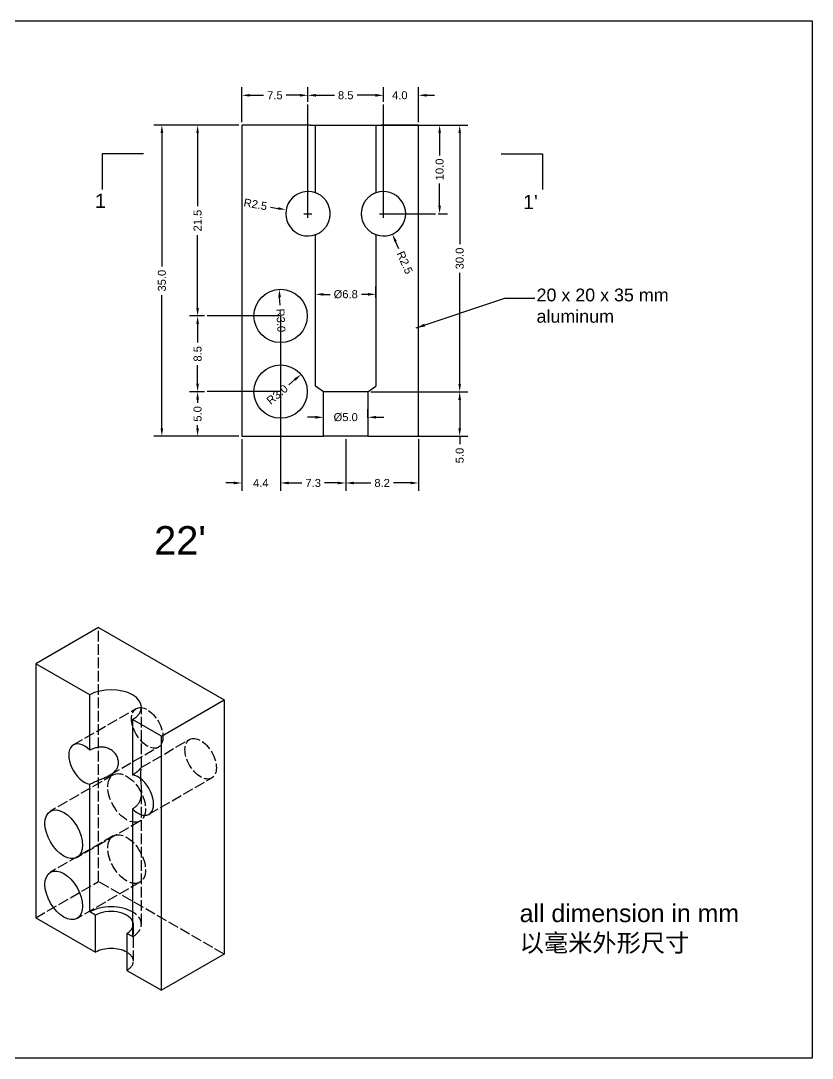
# Model space of a CAD drawing. Header units: inches. Extents: x -313 to 1965, y -639 to 520.
# Drawn here: x 1260.3 to 1349.4, y -63.4 to 53.3 of the extents above; entities that cross this region are included whole.
import ezdxf

# ---------------------------------------------------------------- set-up
doc = ezdxf.new("R2010")
doc.units = ezdxf.units.IN
doc.header["$MEASUREMENT"] = 0
doc.linetypes.add('ACAD_ISO02W100', pattern=[15, 12, -3])
for name, color, linetype in [('_aluminum', 253, 'Continuous'), ('_dim', 1, 'Continuous'), ('PH-9E7', 251, 'ACAD_ISO02W100'), ('PV-9E7', 254, 'Continuous')]:
    doc.layers.add(name, color=color, linetype=linetype)
doc.styles.get("Standard").update_dxf_attribs({"font": 'arial.ttf'})
doc.dimstyles.new('Copy of Standard', dxfattribs={"dimscale": 5, "dimtxt": 0.18, "dimasz": 0.18, "dimexe": 0.18, "dimexo": 0.0625, "dimgap": 0.09, "dimtad": 0, "dimdec": 1, "dimzin": 0, "dimdsep": 46, "dimtxsty": 'Standard', "dimcen": 0.09, "dimadec": 0, "dimazin": 0, "dimtfac": 1, "dimtdec": 1, "dimtofl": 0, "dimtmove": 0, "dimatfit": 3, "dimfxl": 1, "dimtolj": 1, "dimtzin": 0, "dimarcsym": 0})
doc.dimstyles.new('Copy(2) of Standard', dxfattribs={"dimscale": 2, "dimtxt": 0.18, "dimasz": 0.18, "dimexe": 0.18, "dimexo": 0.0625, "dimgap": 0.09, "dimtad": 0, "dimdec": 1, "dimzin": 0, "dimdsep": 46, "dimtxsty": 'Standard', "dimcen": 0.09, "dimadec": 0, "dimazin": 0, "dimtfac": 1, "dimtdec": 1, "dimtofl": 0, "dimtmove": 0, "dimatfit": 3, "dimfxl": 1, "dimtolj": 1, "dimtzin": 0, "dimarcsym": 0})

# ---------------------------------------------------------------- blocks, each defined once
blk = doc.blocks.new('*D6')
at = {"layer": '_dim', "color": 0, "lineweight": -2, "transparency": 16777216}
for p, q in [((1280.96, 11.62), (1279.29, 11.62)), ((1280.19, 10.72), (1280.19, 10.38)), ((1280.19, 7.51), (1280.19, 7.85)), ((1284.85, 6.61), (1279.29, 6.61))]:
    blk.add_line(p, q, dxfattribs=at)
at = {"layer": '_dim', "color": 0, "transparency": 16777216}
for points in [[(1280.04, 10.72), (1280.34, 10.72), (1280.19, 11.62)], [(1280.04, 7.51), (1280.34, 7.51), (1280.19, 6.61)]]:
    blk.add_solid(points, dxfattribs=at)
at = {"layer": 'Defpoints', "color": 0, "transparency": 16777216}
for p in [(1280.19, 11.62), (1281.28, 11.62), (1285.16, 6.61)]:
    blk.add_point(p, dxfattribs=at)
at = {"layer": '_dim', "color": 0, "transparency": 16777216, "insert": (1280.19, 9.12), "char_height": 0.9, "attachment_point": 5, "rotation": 90}
blk.add_mtext('\\A1;5.0', dxfattribs=at)
blk = doc.blocks.new('*D7')
at = {"layer": '_dim', "color": 0, "lineweight": -2, "transparency": 16777216}
for p, q in [((1280.96, 20.14), (1279.29, 20.14)), ((1280.19, 19.24), (1280.19, 17.16)), ((1280.19, 12.52), (1280.19, 14.61)), ((1280.96, 11.62), (1279.29, 11.62))]:
    blk.add_line(p, q, dxfattribs=at)
at = {"layer": '_dim', "color": 0, "transparency": 16777216}
for points in [[(1280.04, 19.24), (1280.34, 19.24), (1280.19, 20.14)], [(1280.04, 12.52), (1280.34, 12.52), (1280.19, 11.62)]]:
    blk.add_solid(points, dxfattribs=at)
at = {"layer": 'Defpoints', "color": 0, "transparency": 16777216}
for p in [(1280.19, 20.14), (1281.28, 20.14), (1281.28, 11.62)]:
    blk.add_point(p, dxfattribs=at)
at = {"layer": '_dim', "color": 0, "transparency": 16777216, "insert": (1280.19, 15.88), "char_height": 0.9, "attachment_point": 5, "rotation": 90}
blk.add_mtext('\\A1;8.5', dxfattribs=at)
blk = doc.blocks.new('*D8')
at = {"layer": '_dim', "color": 0, "lineweight": -2, "transparency": 16777216}
for p, q in [((1284.85, 41.61), (1279.29, 41.61)), ((1280.19, 40.71), (1280.19, 32.5)), ((1280.19, 21.04), (1280.19, 29.24)), ((1280.96, 20.14), (1279.29, 20.14))]:
    blk.add_line(p, q, dxfattribs=at)
at = {"layer": '_dim', "color": 0, "transparency": 16777216}
for points in [[(1280.04, 40.71), (1280.34, 40.71), (1280.19, 41.61)], [(1280.04, 21.04), (1280.34, 21.04), (1280.19, 20.14)]]:
    blk.add_solid(points, dxfattribs=at)
at = {"layer": 'Defpoints', "color": 0, "transparency": 16777216}
for p in [(1280.19, 41.61), (1285.16, 41.61), (1281.28, 20.14)]:
    blk.add_point(p, dxfattribs=at)
at = {"layer": '_dim', "color": 0, "transparency": 16777216, "insert": (1280.19, 30.87), "char_height": 0.9, "attachment_point": 5, "rotation": 90}
blk.add_mtext('\\A1;21.5', dxfattribs=at)
blk = doc.blocks.new('*D9')
at = {"layer": '_dim', "color": 0, "lineweight": -2, "transparency": 16777216}
for p, q in [((1285.16, 6.29), (1285.16, 0.45)), ((1289.53, 6.29), (1289.53, 0.45)), ((1284.26, 1.35), (1283.36, 1.35)), ((1290.43, 1.35), (1291.33, 1.35))]:
    blk.add_line(p, q, dxfattribs=at)
at = {"layer": '_dim', "color": 0, "transparency": 16777216}
for points in [[(1284.26, 1.5), (1284.26, 1.2), (1285.16, 1.35)], [(1290.43, 1.5), (1290.43, 1.2), (1289.53, 1.35)]]:
    blk.add_solid(points, dxfattribs=at)
at = {"layer": 'Defpoints', "color": 0, "transparency": 16777216}
for p in [(1285.16, 6.61), (1289.53, 6.61), (1289.53, 1.35)]:
    blk.add_point(p, dxfattribs=at)
at = {"layer": '_dim', "color": 0, "transparency": 16777216, "insert": (1287.3, 1.35), "char_height": 0.9, "attachment_point": 5}
blk.add_mtext('\\A1;4.4', dxfattribs=at)
blk = doc.blocks.new('*D10')
at = {"layer": '_dim', "color": 0, "lineweight": -2, "transparency": 16777216}
for p, q in [((1289.53, 6.23), (1289.53, 0.45)), ((1296.86, 6.29), (1296.86, 0.45)), ((1290.43, 1.35), (1291.93, 1.35)), ((1295.96, 1.35), (1294.46, 1.35))]:
    blk.add_line(p, q, dxfattribs=at)
at = {"layer": '_dim', "color": 0, "transparency": 16777216}
for points in [[(1290.43, 1.5), (1290.43, 1.2), (1289.53, 1.35)], [(1295.96, 1.5), (1295.96, 1.2), (1296.86, 1.35)]]:
    blk.add_solid(points, dxfattribs=at)
at = {"layer": 'Defpoints', "color": 0, "transparency": 16777216}
for p in [(1289.53, 6.54), (1296.86, 6.61), (1296.86, 1.35)]:
    blk.add_point(p, dxfattribs=at)
at = {"layer": '_dim', "color": 0, "transparency": 16777216, "insert": (1293.2, 1.35), "char_height": 0.9, "attachment_point": 5}
blk.add_mtext('\\A1;7.3', dxfattribs=at)
blk = doc.blocks.new('*D11')
at = {"layer": '_dim', "color": 0, "lineweight": -2, "transparency": 16777216}
for p, q in [((1296.86, 6.23), (1296.86, 0.45)), ((1305.06, 6.29), (1305.06, 0.45)), ((1297.76, 1.35), (1299.7, 1.35)), ((1304.16, 1.35), (1302.23, 1.35))]:
    blk.add_line(p, q, dxfattribs=at)
at = {"layer": '_dim', "color": 0, "transparency": 16777216}
for points in [[(1297.76, 1.5), (1297.76, 1.2), (1296.86, 1.35)], [(1304.16, 1.5), (1304.16, 1.2), (1305.06, 1.35)]]:
    blk.add_solid(points, dxfattribs=at)
at = {"layer": 'Defpoints', "color": 0, "transparency": 16777216}
for p in [(1296.86, 6.54), (1305.06, 6.61), (1305.06, 1.35)]:
    blk.add_point(p, dxfattribs=at)
at = {"layer": '_dim', "color": 0, "transparency": 16777216, "insert": (1300.96, 1.35), "char_height": 0.9, "attachment_point": 5}
blk.add_mtext('\\A1;8.2', dxfattribs=at)
blk = doc.blocks.new('*D12')
at = {"layer": '_dim', "color": 0, "lineweight": -2, "transparency": 16777216}
for p, q in [((1299.68, 11.6), (1310.59, 11.6)), ((1309.69, 10.7), (1309.69, 7.51)), ((1299.68, 6.61), (1310.59, 6.61)), ((1309.69, 6.61), (1309.69, 5.71))]:
    blk.add_line(p, q, dxfattribs=at)
at = {"layer": '_dim', "color": 0, "transparency": 16777216}
for points in [[(1309.54, 10.7), (1309.84, 10.7), (1309.69, 11.6)], [(1309.54, 7.51), (1309.84, 7.51), (1309.69, 6.61)]]:
    blk.add_solid(points, dxfattribs=at)
at = {"layer": 'Defpoints', "color": 0, "transparency": 16777216}
for p in [(1299.36, 11.6), (1299.36, 6.61), (1309.69, 6.61)]:
    blk.add_point(p, dxfattribs=at)
at = {"layer": '_dim', "color": 0, "transparency": 16777216, "insert": (1309.69, 4.44), "char_height": 0.9, "attachment_point": 5, "rotation": 90}
blk.add_mtext('\\A1;5.0', dxfattribs=at)
blk = doc.blocks.new('*D13')
at = {"layer": '_dim', "color": 0, "lineweight": -2, "transparency": 16777216}
for p, q in [((1300.58, 41.61), (1310.59, 41.61)), ((1309.69, 40.71), (1309.69, 28.22)), ((1309.69, 12.5), (1309.69, 24.99)), ((1300.58, 11.6), (1310.59, 11.6))]:
    blk.add_line(p, q, dxfattribs=at)
at = {"layer": '_dim', "color": 0, "transparency": 16777216}
for points in [[(1309.54, 40.71), (1309.84, 40.71), (1309.69, 41.61)], [(1309.54, 12.5), (1309.84, 12.5), (1309.69, 11.6)]]:
    blk.add_solid(points, dxfattribs=at)
at = {"layer": 'Defpoints', "color": 0, "transparency": 16777216}
for p in [(1300.26, 41.61), (1309.69, 41.61), (1300.26, 11.6)]:
    blk.add_point(p, dxfattribs=at)
at = {"layer": '_dim', "color": 0, "transparency": 16777216, "insert": (1309.69, 26.6), "char_height": 0.9, "attachment_point": 5, "rotation": 90}
blk.add_mtext('\\A1;30.0', dxfattribs=at)
blk = doc.blocks.new('*D14')
at = {"layer": '_dim', "color": 0, "lineweight": -2, "transparency": 16777216}
blk.add_line((1289.47, 21.34), (1289.42, 22.24), dxfattribs=at)
at = {"layer": '_dim', "color": 0, "transparency": 16777216}
blk.add_solid([(1289.57, 22.25), (1289.27, 22.23), (1289.38, 23.14)], dxfattribs=at)
at = {"layer": 'Defpoints', "color": 0, "transparency": 16777216}
for p in [(1289.38, 23.14), (1289.53, 20.14)]:
    blk.add_point(p, dxfattribs=at)
at = {"layer": '_dim', "color": 0, "transparency": 16777216, "insert": (1289.56, 19.64), "char_height": 0.9, "attachment_point": 5, "rotation": 272.9693}
blk.add_mtext('\\A1;R3.0', dxfattribs=at)
blk = doc.blocks.new('*D15')
at = {"layer": '_dim', "color": 0, "lineweight": -2, "transparency": 16777216}
blk.add_line((1290.45, 12.4), (1291.14, 12.98), dxfattribs=at)
at = {"layer": '_dim', "color": 0, "transparency": 16777216}
blk.add_solid([(1291.04, 13.09), (1291.24, 12.86), (1291.83, 13.55)], dxfattribs=at)
at = {"layer": 'Defpoints', "color": 0, "transparency": 16777216}
for p in [(1291.83, 13.55), (1289.53, 11.62)]:
    blk.add_point(p, dxfattribs=at)
at = {"layer": '_dim', "color": 0, "transparency": 16777216, "insert": (1289.15, 11.3), "char_height": 0.9, "attachment_point": 5, "rotation": 40.0304}
blk.add_mtext('\\A1;R3.0', dxfattribs=at)
blk = doc.blocks.new('*D16')
at = {"layer": '_dim', "color": 0, "lineweight": -2, "transparency": 16777216}
for p, q in [((1288.38, 32.39), (1289.27, 32.23)), ((1292.16, 31.64), (1293.06, 31.64)), ((1292.61, 31.19), (1292.61, 32.09))]:
    blk.add_line(p, q, dxfattribs=at)
at = {"layer": '_dim', "color": 0, "transparency": 16777216}
blk.add_solid([(1289.29, 32.38), (1289.24, 32.09), (1290.15, 32.08)], dxfattribs=at)
at = {"layer": 'Defpoints', "color": 0, "transparency": 16777216}
for p in [(1290.15, 32.08), (1292.61, 31.64)]:
    blk.add_point(p, dxfattribs=at)
at = {"layer": '_dim', "color": 0, "transparency": 16777216, "insert": (1286.7, 32.69), "char_height": 0.9, "attachment_point": 5, "rotation": 349.9167}
blk.add_mtext('\\A1;R2.5', dxfattribs=at)
blk = doc.blocks.new('*D17')
at = {"layer": '_dim', "color": 0, "lineweight": -2, "transparency": 16777216}
for p, q in [((1300.66, 31.64), (1301.56, 31.64)), ((1301.11, 31.19), (1301.11, 32.09)), ((1302.83, 27.7), (1302.47, 28.52))]:
    blk.add_line(p, q, dxfattribs=at)
at = {"layer": '_dim', "color": 0, "transparency": 16777216}
blk.add_solid([(1302.61, 28.58), (1302.34, 28.46), (1302.11, 29.35)], dxfattribs=at)
at = {"layer": 'Defpoints', "color": 0, "transparency": 16777216}
for p in [(1301.11, 31.64), (1302.11, 29.35)]:
    blk.add_point(p, dxfattribs=at)
at = {"layer": '_dim', "color": 0, "transparency": 16777216, "insert": (1303.51, 26.14), "char_height": 0.9, "attachment_point": 5, "rotation": 293.5533}
blk.add_mtext('\\A1;R2.5', dxfattribs=at)
blk = doc.blocks.new('*D18')
at = {"layer": '_dim', "color": 0, "lineweight": -2, "transparency": 16777216}
for p, q in [((1305.38, 41.61), (1308.33, 41.61)), ((1307.43, 40.71), (1307.43, 38.2)), ((1307.43, 32.54), (1307.43, 35.05)), ((1307.27, 31.64), (1308.33, 31.64))]:
    blk.add_line(p, q, dxfattribs=at)
at = {"layer": '_dim', "color": 0, "transparency": 16777216}
for points in [[(1307.28, 40.71), (1307.58, 40.71), (1307.43, 41.61)], [(1307.28, 32.54), (1307.58, 32.54), (1307.43, 31.64)]]:
    blk.add_solid(points, dxfattribs=at)
at = {"layer": 'Defpoints', "color": 0, "transparency": 16777216}
for p in [(1305.06, 41.61), (1307.43, 41.61), (1306.96, 31.64)]:
    blk.add_point(p, dxfattribs=at)
at = {"layer": '_dim', "color": 0, "transparency": 16777216, "insert": (1307.43, 36.62), "char_height": 0.9, "attachment_point": 5, "rotation": 90}
blk.add_mtext('\\A1;10.0', dxfattribs=at)
blk = doc.blocks.new('*D19')
at = {"layer": '_dim', "color": 0, "lineweight": -2, "transparency": 16777216}
for p, q in [((1301.11, 44.24), (1301.11, 45.86)), ((1305.06, 41.92), (1305.06, 45.86)), ((1300.21, 44.96), (1299.31, 44.96)), ((1305.96, 44.96), (1306.86, 44.96))]:
    blk.add_line(p, q, dxfattribs=at)
at = {"layer": '_dim', "color": 0, "transparency": 16777216}
for points in [[(1300.21, 45.11), (1300.21, 44.81), (1301.11, 44.96)], [(1305.96, 45.11), (1305.96, 44.81), (1305.06, 44.96)]]:
    blk.add_solid(points, dxfattribs=at)
at = {"layer": 'Defpoints', "color": 0, "transparency": 16777216}
for p in [(1301.11, 44.96), (1301.11, 43.92), (1305.06, 41.61)]:
    blk.add_point(p, dxfattribs=at)
at = {"layer": '_dim', "color": 0, "transparency": 16777216, "insert": (1302.95, 44.96), "char_height": 0.9, "attachment_point": 5}
blk.add_mtext('\\A1;4.0', dxfattribs=at)
blk = doc.blocks.new('*D20')
at = {"layer": '_dim', "color": 0, "lineweight": -2, "transparency": 16777216}
for p, q in [((1292.61, 44.24), (1292.61, 45.86)), ((1301.11, 44.24), (1301.11, 45.86)), ((1293.51, 44.96), (1295.59, 44.96)), ((1300.21, 44.96), (1298.14, 44.96))]:
    blk.add_line(p, q, dxfattribs=at)
at = {"layer": '_dim', "color": 0, "transparency": 16777216}
for points in [[(1293.51, 45.11), (1293.51, 44.81), (1292.61, 44.96)], [(1300.21, 45.11), (1300.21, 44.81), (1301.11, 44.96)]]:
    blk.add_solid(points, dxfattribs=at)
at = {"layer": 'Defpoints', "color": 0, "transparency": 16777216}
for p in [(1292.61, 44.96), (1292.61, 43.92), (1301.11, 43.92)]:
    blk.add_point(p, dxfattribs=at)
at = {"layer": '_dim', "color": 0, "transparency": 16777216, "insert": (1296.86, 44.96), "char_height": 0.9, "attachment_point": 5}
blk.add_mtext('\\A1;8.5', dxfattribs=at)
blk = doc.blocks.new('*D21')
at = {"layer": '_dim', "color": 0, "lineweight": -2, "transparency": 16777216}
for p, q in [((1285.16, 41.92), (1285.16, 45.86)), ((1292.61, 44.3), (1292.61, 45.86)), ((1286.06, 44.96), (1287.62, 44.96)), ((1291.71, 44.96), (1290.16, 44.96))]:
    blk.add_line(p, q, dxfattribs=at)
at = {"layer": '_dim', "color": 0, "transparency": 16777216}
for points in [[(1286.06, 45.11), (1286.06, 44.81), (1285.16, 44.96)], [(1291.71, 45.11), (1291.71, 44.81), (1292.61, 44.96)]]:
    blk.add_solid(points, dxfattribs=at)
at = {"layer": 'Defpoints', "color": 0, "transparency": 16777216}
for p in [(1292.61, 44.96), (1292.61, 43.99), (1285.16, 41.61)]:
    blk.add_point(p, dxfattribs=at)
at = {"layer": '_dim', "color": 0, "transparency": 16777216, "insert": (1288.89, 44.96), "char_height": 0.9, "attachment_point": 5}
blk.add_mtext('\\A1;7.5', dxfattribs=at)
blk = doc.blocks.new('*D22')
at = {"layer": '_dim', "color": 0, "lineweight": -2, "transparency": 16777216}
for p, q in [((1284.54, 41.61), (1275.27, 41.61)), ((1276.17, 40.71), (1276.17, 25.72)), ((1276.17, 7.51), (1276.17, 22.49)), ((1284.85, 6.61), (1275.27, 6.61))]:
    blk.add_line(p, q, dxfattribs=at)
at = {"layer": '_dim', "color": 0, "transparency": 16777216}
for points in [[(1276.02, 40.71), (1276.32, 40.71), (1276.17, 41.61)], [(1276.02, 7.51), (1276.32, 7.51), (1276.17, 6.61)]]:
    blk.add_solid(points, dxfattribs=at)
at = {"layer": 'Defpoints', "color": 0, "transparency": 16777216}
for p in [(1284.85, 41.61), (1276.17, 6.61), (1285.16, 6.61)]:
    blk.add_point(p, dxfattribs=at)
at = {"layer": '_dim', "color": 0, "transparency": 16777216, "insert": (1276.17, 24.11), "char_height": 0.9, "attachment_point": 5, "rotation": 90}
blk.add_mtext('\\A1;35.0', dxfattribs=at)
blk = doc.blocks.new('*D29')
at = {"layer": '_dim', "color": 0, "lineweight": -2, "transparency": 16777216}
for p, q in [((1293.46, 22.62), (1293.46, 23.47)), ((1300.26, 22.18), (1300.26, 23.47)), ((1294.36, 22.57), (1295.1, 22.57)), ((1299.36, 22.57), (1298.62, 22.57))]:
    blk.add_line(p, q, dxfattribs=at)
at = {"layer": '_dim', "color": 0, "transparency": 16777216}
for points in [[(1294.36, 22.72), (1294.36, 22.42), (1293.46, 22.57)], [(1299.36, 22.72), (1299.36, 22.42), (1300.26, 22.57)]]:
    blk.add_solid(points, dxfattribs=at)
at = {"layer": 'Defpoints', "color": 0, "transparency": 16777216}
for p in [(1293.46, 22.31), (1300.26, 22.57), (1300.26, 21.87)]:
    blk.add_point(p, dxfattribs=at)
at = {"layer": '_dim', "color": 0, "transparency": 16777216, "insert": (1296.86, 22.57), "char_height": 0.9, "attachment_point": 5}
blk.add_mtext('\\A1;%%C6.8', dxfattribs=at)
blk = doc.blocks.new('*D30')
at = {"layer": '_dim', "color": 0, "lineweight": -2, "transparency": 16777216}
for p, q in [((1294.36, 8.58), (1294.36, 9.64)), ((1299.36, 8.68), (1299.36, 9.64)), ((1293.46, 8.74), (1292.56, 8.74)), ((1300.26, 8.74), (1301.16, 8.74))]:
    blk.add_line(p, q, dxfattribs=at)
at = {"layer": '_dim', "color": 0, "transparency": 16777216}
for points in [[(1293.46, 8.89), (1293.46, 8.59), (1294.36, 8.74)], [(1300.26, 8.89), (1300.26, 8.59), (1299.36, 8.74)]]:
    blk.add_solid(points, dxfattribs=at)
at = {"layer": 'Defpoints', "color": 0, "transparency": 16777216}
for p in [(1294.36, 8.27), (1299.36, 8.74), (1299.36, 8.37)]:
    blk.add_point(p, dxfattribs=at)
at = {"layer": '_dim', "color": 0, "transparency": 16777216, "insert": (1296.86, 8.74), "char_height": 0.9, "attachment_point": 5}
blk.add_mtext('\\A1;%%C5.0', dxfattribs=at)

msp = doc.modelspace()

# ---------------------------------------------------------------- linework, layer by layer
at = {"layer": '_aluminum', "extrusion": (-2.22045e-16, 1, -1.83697e-16)}
for p, q in [((1285.16458, 41.60719), (1285.16458, 6.60719)), ((1292.86458, 41.60719), (1285.16458, 41.60719)), ((1292.86458, 41.60719), (1300.86458, 41.60719)), ((1293.46458, 33.99019), (1293.46458, 41.60719)), ((1300.26458, 41.60719), (1300.26458, 33.99019)), ((1305.06458, 41.60719), (1300.86458, 41.60719)), ((1305.06458, 6.60719), (1305.06458, 41.60719)), ((1293.46458, 12.22474), (1293.46458, 29.28807)), ((1300.26458, 29.28807), (1300.26458, 12.22474)), ((1299.36458, 11.59814), (1294.36458, 11.59814)), ((1294.36458, 6.60719), (1294.36458, 11.59814)), ((1299.36458, 11.59814), (1299.36458, 6.60719)), ((1285.16458, 6.60719), (1294.36458, 6.60719)), ((1299.36458, 6.60719), (1294.36458, 6.60719)), ((1299.36458, 6.60719), (1305.06458, 6.60719))]:
    msp.add_line(p, q, dxfattribs=at)
at = {"layer": '_aluminum'}
for points in [[(1294.36458, 11.59814), (1293.46458, 12.22474)], [(1299.36458, 11.59814), (1300.26458, 12.22474)]]:
    msp.add_lwpolyline(points, dxfattribs=at)
for centre in [(1289.53209, 20.14112), (1289.53209, 11.62432)]:
    msp.add_circle(centre, 3, dxfattribs=at)
for centre, start, end in [((1292.61458, 31.63913), 70.1231259, 289.8768741), ((1301.11458, 31.63913), 250.1231259, 109.8768741)]:
    msp.add_arc(centre, 2.5, start, end, dxfattribs=at)
for points, knots in [([(1293.46458, 29.28807), (1293.46458, 29.28807), (1293.47434, 29.29151), (1293.51613, 29.30724), (1293.54816, 29.31953), (1293.63314, 29.35557), (1293.68614, 29.37939), (1293.80785, 29.44123), (1293.87654, 29.47933), (1294.02209, 29.57117), (1294.10909, 29.63161), (1294.29008, 29.77999), (1294.3837, 29.8683), (1294.55469, 30.05709), (1294.64196, 30.16884), (1294.80166, 30.419), (1294.87399, 30.55742), (1294.99238, 30.851), (1295.03857, 31.00652), (1295.09967, 31.32254), (1295.11458, 31.48304), (1295.11458, 31.79522), (1295.09967, 31.95572), (1295.03857, 32.27174), (1294.99238, 32.42726), (1294.87399, 32.72085), (1294.80166, 32.85926), (1294.64196, 33.10943), (1294.55469, 33.22117), (1294.3837, 33.40996), (1294.29008, 33.49827), (1294.10909, 33.64665), (1294.02209, 33.70709), (1293.87654, 33.79893), (1293.80785, 33.83703), (1293.68614, 33.89887), (1293.63314, 33.92269), (1293.54816, 33.95874), (1293.51613, 33.97102), (1293.47434, 33.98675), (1293.46458, 33.99019), (1293.46458, 33.99019)], [4.542902229, 4.542902229, 4.542902229, 4.542902229, 4.985156553, 4.985156553, 5.427410877, 5.427410877, 5.869665202, 5.869665202, 6.311919526, 6.311919526, 6.762333133, 6.762333133, 7.21274674, 7.21274674, 7.68101117, 7.68101117, 8.149275599, 8.149275599, 8.617540029, 8.617540029, 9.085804458, 9.085804458, 9.554068887, 9.554068887, 10.022333317, 10.022333317, 10.490597746, 10.490597746, 10.958862176, 10.958862176, 11.409275783, 11.409275783, 11.85968939, 11.85968939, 12.301943714, 12.301943714, 12.744198038, 12.744198038, 13.186452363, 13.186452363, 13.628706687, 13.628706687, 13.628706687, 13.628706687]), ([(1300.26458, 33.99019), (1300.26458, 33.99019), (1300.25482, 33.98675), (1300.21304, 33.97102), (1300.18101, 33.95874), (1300.09602, 33.92269), (1300.04302, 33.89887), (1299.92132, 33.83703), (1299.85263, 33.79893), (1299.70708, 33.70709), (1299.62007, 33.64665), (1299.43909, 33.49827), (1299.34547, 33.40996), (1299.17448, 33.22117), (1299.08721, 33.10943), (1298.9275, 32.85926), (1298.85517, 32.72085), (1298.73679, 32.42726), (1298.6906, 32.27174), (1298.62949, 31.95572), (1298.61458, 31.79522), (1298.61458, 31.63913), (1298.61458, 31.48304), (1298.62949, 31.32254), (1298.6906, 31.00652), (1298.73679, 30.851), (1298.85517, 30.55742), (1298.9275, 30.419), (1299.08721, 30.16884), (1299.17448, 30.05709), (1299.34547, 29.8683), (1299.43909, 29.77999), (1299.62007, 29.63161), (1299.70708, 29.57117), (1299.85263, 29.47933), (1299.92132, 29.44123), (1300.04302, 29.37939), (1300.09602, 29.35557), (1300.18101, 29.31953), (1300.21304, 29.30724), (1300.25482, 29.29151), (1300.26458, 29.28807), (1300.26458, 29.28807)], [-4.542902229, -4.542902229, -4.542902229, -4.542902229, -4.100647905, -4.100647905, -3.65839358, -3.65839358, -3.216139256, -3.216139256, -2.773884932, -2.773884932, -2.323471325, -2.323471325, -1.873057718, -1.873057718, -1.404793288, -1.404793288, -0.936528859, -0.936528859, -0.468264429, -0.468264429, 0, 0, 0, 0.468264429, 0.468264429, 0.936528859, 0.936528859, 1.404793288, 1.404793288, 1.873057718, 1.873057718, 2.323471325, 2.323471325, 2.773884932, 2.773884932, 3.216139256, 3.216139256, 3.65839358, 3.65839358, 4.100647905, 4.100647905, 4.542902229, 4.542902229, 4.542902229, 4.542902229])]:
    msp.add_open_spline(points, degree=3, knots=knots, dxfattribs=at)
at = {"layer": '_dim'}
msp.add_lwpolyline([(1180.40898, 53.34692), (1349.37287, 53.34692), (1349.37287, -63.36279), (1180.40898, -63.36279)], close=True, dxfattribs=at)
for points in [[(1292.61458, 31.63913), (1292.61458, 43.92259)], [(1301.11458, 31.63913), (1301.11458, 43.92259)], [(1274.09598, 38.36119), (1269.45497, 38.36119), (1269.45497, 34.35022)], [(1314.37579, 38.36119), (1319.0168, 38.36119), (1319.0168, 34.35022)], [(1301.11458, 31.63913), (1306.95887, 31.63913)], [(1289.53209, 20.14112), (1281.27734, 20.14112)], [(1289.53209, 20.14112), (1289.53209, 2.4745)], [(1289.53209, 11.62432), (1281.27734, 11.62432)]]:
    msp.add_lwpolyline(points, dxfattribs=at)
at = {"layer": 'PH-9E7', "ltscale": 0.1, "extrusion": (7.5967e-14, 0.816497, 0.57735)}
for p, q in [((1269.04477, -43.47294), (1269.04477, -14.89556)), ((1266.20378, -28.11579), (1273.27485, -24.03331)), ((1273.85899, -30.63922), (1273.85899, -23.87702)), ((1273.85713, -30.63735), (1279.28526, -27.50342)), ((1270.34672, -31.49736), (1275.77485, -28.36343)), ((1270.70378, -31.48501), (1263.63271, -35.56749)), ((1274.71419, -35.91603), (1281.78526, -31.83354)), ((1273.85899, -48.29766), (1273.85899, -33.39259)), ((1273.70378, -36.68116), (1266.63271, -40.76365)), ((1270.70378, -38.3573), (1263.63271, -42.43978)), ((1261.9737, -47.55542), (1269.04477, -43.47294)), ((1273.70378, -43.55345), (1266.63271, -47.63593)), ((1283.18691, -51.6379), (1269.04477, -43.47294)), ((1272.95899, -52.4544), (1272.95899, -48.29766))]:
    msp.add_line(p, q, dxfattribs=at)
at = {"layer": 'PH-9E7', "ltscale": 0.1}
for centre, major_axis in [((1274.52485, -26.19837), (-1.25, 2.16506)), ((1280.53526, -29.66848), (-1.25, 2.16506)), ((1272.20378, -34.08309), (1.5, -2.59808)), ((1272.20378, -40.95537), (1.5, -2.59808))]:
    msp.add_ellipse(centre, major_axis=major_axis, ratio=0.577350269, dxfattribs=at)
for centre, major_axis, start_param, end_param in [((1270.45899, -48.29766), (3.4, 0), 5.497787144, 7.068583471), ((1270.45899, -48.29766), (2.5, 0), 6.00540036, 6.560970255), ((1270.45899, -52.4544), (2.5, 0), 5.497787144, 7.068583471)]:
    msp.add_ellipse(centre, major_axis=major_axis, ratio=0.577350269, start_param=start_param, end_param=end_param, dxfattribs=at)
msp.add_open_spline([(1272.86315, -31.48432), (1272.96739, -31.42413), (1273.06906, -31.36028), (1273.25808, -31.22987), (1273.34541, -31.16333), (1273.49981, -31.03422), (1273.56694, -30.97165), (1273.67864, -30.85827), (1273.72321, -30.80756), (1273.79193, -30.72403), (1273.81959, -30.68637), (1273.85315, -30.64038), (1273.85932, -30.63248), (1273.85861, -30.64743), (1273.8514, -30.67157), (1273.83014, -30.75771), (1273.81625, -30.81968), (1273.79032, -30.9777), (1273.77834, -31.07388), (1273.76201, -31.29146), (1273.75767, -31.41283), (1273.75767, -31.54028), (1273.75767, -31.65564), (1273.76122, -31.78187), (1273.76795, -31.91546)], degree=3, knots=[-4.542902229, -4.542902229, -4.542902229, -4.542902229, -4.100647905, -4.100647905, -3.65839358, -3.65839358, -3.216139256, -3.216139256, -2.773884932, -2.773884932, -2.323471325, -2.323471325, -1.873057718, -1.873057718, -1.404793288, -1.404793288, -0.936528859, -0.936528859, -0.468264429, -0.468264429, 0, 0, 0, 0.423856528, 0.423856528, 0.423856528, 0.423856528], dxfattribs=at)
at = {"layer": 'PV-9E7', "extrusion": (7.5967e-14, 0.816497, 0.57735)}
for p, q in [((1269.04477, -14.89556), (1261.9737, -18.97804)), ((1269.04477, -14.89556), (1283.18691, -23.06052)), ((1268.05482, -22.48898), (1261.9737, -18.97804)), ((1261.9737, -18.97804), (1261.9737, -47.55542)), ((1268.05482, -28.70823), (1268.05482, -22.48898)), ((1276.11584, -27.14301), (1283.18691, -23.06052)), ((1283.18691, -23.06052), (1283.18691, -51.6379)), ((1272.86315, -25.26506), (1272.86315, -31.48432)), ((1276.11584, -27.14301), (1272.86315, -25.26506)), ((1276.11584, -55.72039), (1276.11584, -27.14301)), ((1268.05482, -46.90961), (1268.05482, -32.5475)), ((1272.86315, -35.32359), (1272.86315, -49.6857)), ((1261.9737, -47.55542), (1268.69122, -51.43378)), ((1268.69122, -47.27704), (1268.05482, -46.90961)), ((1268.69122, -51.43378), (1268.69122, -47.27704)), ((1272.86315, -49.6857), (1272.22675, -49.31828)), ((1272.22675, -49.31828), (1272.22675, -53.47502)), ((1283.18691, -51.6379), (1276.11584, -55.72039)), ((1272.22675, -53.47502), (1276.11584, -55.72039))]:
    msp.add_line(p, q, dxfattribs=at)
at = {"layer": 'PV-9E7'}
for centre, major_axis, start_param, end_param in [((1270.45899, -23.87702), (3.4, 0), 5.497787144, 8.639379797), ((1267.45378, -30.28085), (-1.25, 2.16506), 5.150870246, 8.986296695), ((1273.46419, -33.75096), (-1.25, 2.16506), 2.009277593, 5.844704041), ((1270.45899, -48.29766), (3.4, 0), 0.785398163, 2.35619449), ((1270.45899, -48.29766), (2.5, 0), 0.277784947, 2.35619449), ((1270.45899, -48.29766), (2.5, 0), 5.497787144, 6.00540036), ((1270.45899, -52.4544), (2.5, 0), 0.785398163, 2.35619449)]:
    msp.add_ellipse(centre, major_axis=major_axis, ratio=0.577350269, start_param=start_param, end_param=end_param, dxfattribs=at)
for centre in [(1265.13271, -38.16557), (1265.13271, -45.03785)]:
    msp.add_ellipse(centre, major_axis=(1.5, -2.59808), ratio=0.577350269, dxfattribs=at)
for points, knots in [([(1268.05482, -32.5475), (1268.15906, -32.48731), (1268.27454, -32.4258), (1268.52264, -32.30383), (1268.65528, -32.24338), (1268.92986, -32.12481), (1269.07194, -32.0666), (1269.35576, -31.95162), (1269.49747, -31.89478), (1269.77203, -31.78012), (1269.92274, -31.71479), (1270.21225, -31.57427), (1270.35082, -31.4986), (1270.59192, -31.34486), (1270.70814, -31.25778), (1270.91273, -31.0658), (1271.00114, -30.9608), (1271.14262, -30.73606), (1271.19597, -30.616), (1271.26605, -30.3674), (1271.2828, -30.23885), (1271.2828, -29.98396), (1271.26605, -29.85041), (1271.19597, -29.58295), (1271.14262, -29.44905), (1271.00114, -29.19437), (1270.91273, -29.07334), (1270.70814, -28.8568), (1270.59192, -28.7614), (1270.35082, -28.60685), (1270.21225, -28.5383), (1269.92274, -28.43653), (1269.77203, -28.40315), (1269.49747, -28.36784), (1269.35576, -28.36246), (1269.07194, -28.37646), (1268.92986, -28.39577), (1268.65528, -28.45548), (1268.52264, -28.49587), (1268.27454, -28.59215), (1268.15906, -28.64804), (1268.05482, -28.70823)], [4.542902229, 4.542902229, 4.542902229, 4.542902229, 4.985156553, 4.985156553, 5.427410877, 5.427410877, 5.869665202, 5.869665202, 6.311919526, 6.311919526, 6.762333133, 6.762333133, 7.21274674, 7.21274674, 7.68101117, 7.68101117, 8.149275599, 8.149275599, 8.617540029, 8.617540029, 9.085804458, 9.085804458, 9.554068887, 9.554068887, 10.022333317, 10.022333317, 10.490597746, 10.490597746, 10.958862176, 10.958862176, 11.409275783, 11.409275783, 11.85968939, 11.85968939, 12.301943714, 12.301943714, 12.744198038, 12.744198038, 13.186452363, 13.186452363, 13.628706687, 13.628706687, 13.628706687, 13.628706687]), ([(1273.76795, -31.91546), (1273.76866, -31.92946), (1273.7694, -31.94353), (1273.77834, -32.10693), (1273.79032, -32.26471), (1273.81625, -32.58611), (1273.83014, -32.75017), (1273.8514, -33.07255), (1273.85861, -33.23088), (1273.85932, -33.52423), (1273.85315, -33.67634), (1273.81959, -33.96464), (1273.79193, -34.101), (1273.72321, -34.33451), (1273.67864, -34.44743), (1273.56694, -34.66179), (1273.49981, -34.76327), (1273.34541, -34.95123), (1273.25808, -35.03783), (1273.06906, -35.19392), (1272.96739, -35.2634), (1272.86315, -35.32359)], [0.423856528, 0.423856528, 0.423856528, 0.423856528, 0.468264429, 0.468264429, 0.936528859, 0.936528859, 1.404793288, 1.404793288, 1.873057718, 1.873057718, 2.323471325, 2.323471325, 2.773884932, 2.773884932, 3.216139256, 3.216139256, 3.65839358, 3.65839358, 4.100647905, 4.100647905, 4.542902229, 4.542902229, 4.542902229, 4.542902229])]:
    msp.add_open_spline(points, degree=3, knots=knots, dxfattribs=at)

# ---------------------------------------------------------------- texts
at = {"layer": '_dim'}
for s, width, insert, char_height, attachment_point in [('1 ', 1.5251968, (1268.62457, 33.87831), 1.6, 1), ("1' ", 1.5251968, (1318.4875, 33.76259), 1.6, 3), ("22' ", 1.5251968, (1281.12864, -3.50387), 3.2, 3), ('all dimension in mm\\P{\\fSimSun|b0|i0|c134|p2;以毫米外形尺寸}', 68.4613421, (1316.44003, -46.04997), 2, 1)]:
    msp.add_mtext_dynamic_manual_height_columns(s, width=width, gutter_width=1, heights=[0], dxfattribs=dict(at, insert=insert, char_height=char_height, attachment_point=attachment_point))
at = {"layer": '_dim', "insert": (1318.34026, 23.22), "char_height": 1.44, "width": 20.3173902, "attachment_point": 1}
msp.add_mtext('\\A1;20 x 20 x 35 mm aluminum ', dxfattribs=at)

# ---------------------------------------------------------------- dimensions: what is measured, and where the dimension line sits
at = {"layer": '_dim'}
for base, p1, p2, picture, middle in [((1292.6145830497, 44.9646252536), (1285.1645830497, 41.6071901455), (1292.6145830497, 43.98508632), '*D21', (1288.8895830497, 44.9646252536)), ((1292.61458, 44.96463), (1301.11458, 43.92259), (1292.61458, 43.92259), '*D20', (1296.86458, 44.96463)), ((1296.86458, 1.3543), (1289.53209, 6.54469), (1296.86458, 6.60719), '*D10', (1293.19834, 1.3543)), ((1305.06458, 1.3543), (1296.86458, 6.54469), (1305.06458, 6.60719), '*D11', (1300.96458, 1.3543))]:
    dim = msp.add_linear_dim(base=base, p1=p1, p2=p2, dimstyle='Copy of Standard', dxfattribs=at)
    dim.commit()
    dim.dimension.update_dxf_attribs({"geometry": picture, "text_midpoint": middle})
for base, p1, p2, picture, middle in [((1301.1145830497, 44.9646252536), (1305.0645830497, 41.6071901455), (1301.1145830497, 43.92258632), '*D19', (1302.9480652918, 44.9646252536)), ((1289.53209, 1.3543), (1285.16458, 6.60719), (1289.53209, 6.60719), '*D9', (1287.29594, 1.3543))]:
    dim = msp.add_linear_dim(base=base, p1=p1, p2=p2, dimstyle='Copy of Standard', dxfattribs=at)
    dim.commit()
    dim.dimension.update_dxf_attribs({"geometry": picture, "text_midpoint": middle, "dimtype": 160})
for base, p1, p2, picture, middle in [((1276.17354, 6.60719), (1284.85208, 41.60719), (1285.16458, 6.60719), '*D22', (1276.17354, 24.10719)), ((1280.19325, 41.60719), (1281.27734, 20.14112), (1285.16458, 41.60719), '*D8', (1280.19325, 30.87415)), ((1309.6932, 41.60719), (1300.26458, 11.59814), (1300.26458, 41.60719), '*D13', (1309.6932, 26.60266)), ((1307.42915, 41.60719), (1306.95887, 31.63913), (1305.06458, 41.60719), '*D18', (1307.42915, 36.62316)), ((1280.19325, 20.14112), (1281.27734, 11.62432), (1281.27734, 20.14112), '*D7', (1280.19325, 15.88272)), ((1309.6932, 6.60719), (1299.36458, 11.59814), (1299.36458, 6.60719), '*D12', (1309.6932, 4.43945))]:
    dim = msp.add_linear_dim(base=base, p1=p1, p2=p2, angle=90, dimstyle='Copy of Standard', dxfattribs=at)
    dim.commit()
    dim.dimension.update_dxf_attribs({"geometry": picture, "text_midpoint": middle})
for center, mpoint, picture, middle in [((1292.61458, 31.63913), (1290.1532, 32.07683), '*D16', (1286.704, 32.69019)), ((1301.11458, 31.63913), (1302.11359, 29.34741), '*D17', (1303.51352, 26.13597))]:
    dim = msp.add_radius_dim(center=center, mpoint=mpoint, dimstyle='Copy of Standard', dxfattribs=at)
    dim.commit()
    dim.dimension.update_dxf_attribs({"geometry": picture, "text_midpoint": middle})
for base, p1, p2, picture, middle in [((1300.26458, 22.56601), (1293.46458, 22.30909), (1300.26458, 21.86866), '*D29', (1296.86458, 22.56601)), ((1299.36458, 8.7363), (1294.36458, 8.26978), (1299.36458, 8.3712), '*D30', (1296.86458, 8.7363))]:
    dim = msp.add_linear_dim(base=base, p1=p1, p2=p2, text='%%C<>', dimstyle='Copy of Standard', dxfattribs=at)
    dim.commit()
    dim.dimension.update_dxf_attribs({"geometry": picture, "text_midpoint": middle})
for center, mpoint, picture, middle in [((1289.53209, 20.14112), (1289.37669, 23.13709), '*D14', (1289.55791, 19.64339)), ((1289.53209, 11.62432), (1291.8292, 13.5539), '*D15', (1289.15047, 11.30376))]:
    dim = msp.add_radius_dim(center=center, mpoint=mpoint, dimstyle='Copy of Standard', dxfattribs=at)
    dim.commit()
    dim.dimension.update_dxf_attribs({"geometry": picture, "text_midpoint": middle, "dimtype": 164})
dim = msp.add_linear_dim(base=(1280.19325, 11.62432), p1=(1285.16458, 6.60719), p2=(1281.27734, 11.62432), angle=90, dimstyle='Copy of Standard', dxfattribs=at)
dim.commit()
dim.dimension.update_dxf_attribs({"geometry": '*D6', "text_midpoint": (1280.19325, 9.11576), "dimtype": 160})

# ---------------------------------------------------------------- leaders
at = {"layer": '_dim', "annotation_type": 0, "has_hookline": 1, "hookline_direction": 0, "text_width": 14.68191}
msp.add_leader([(1304.7937, 18.7886), (1314.76214, 22.12477), (1318.16026, 22.14533)], dimstyle='Copy(2) of Standard', override={"dimasz": 0.5}, dxfattribs=at)

doc.saveas('drawing.dxf')
